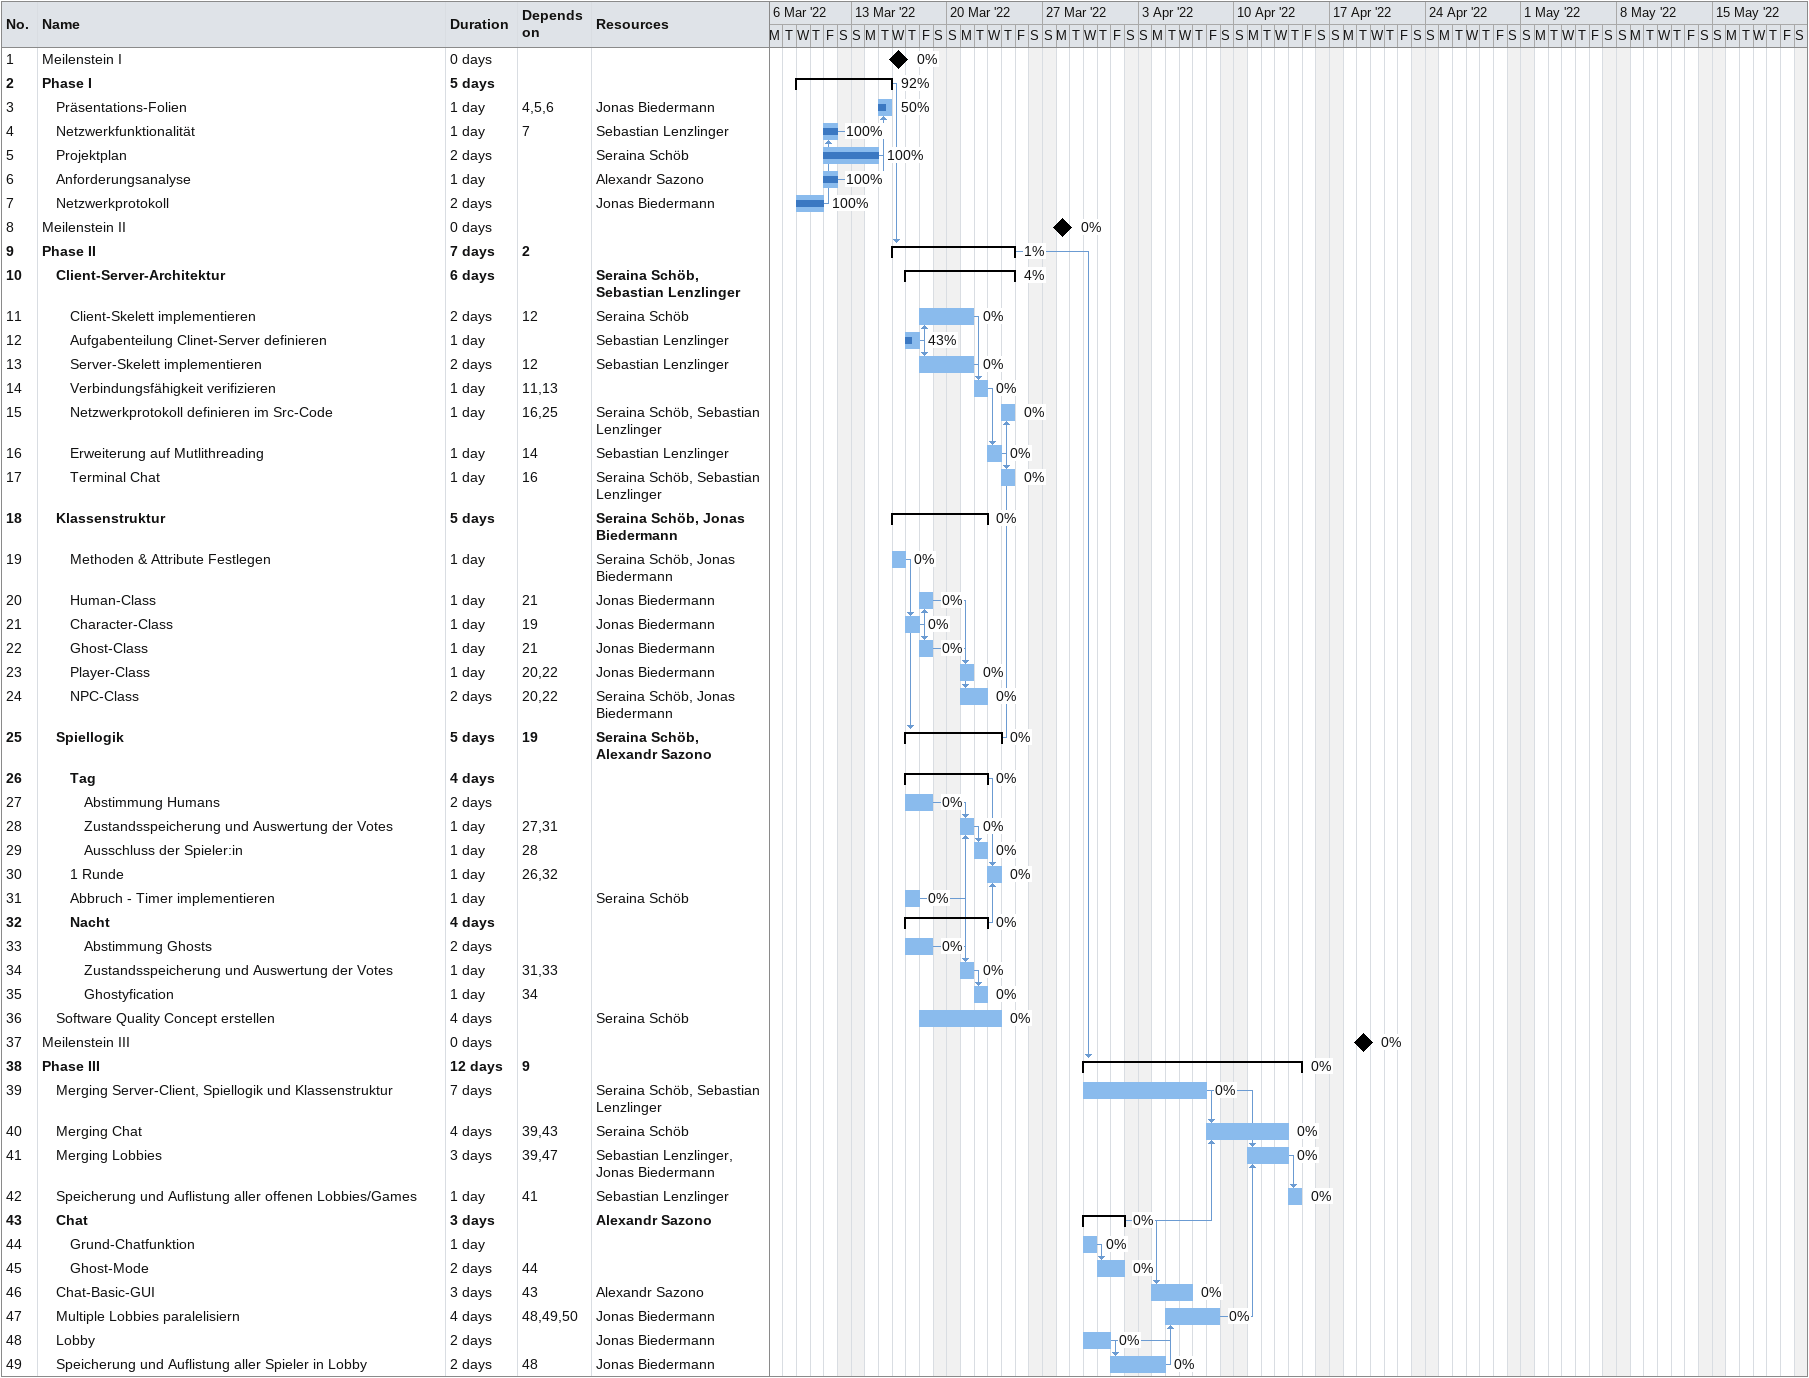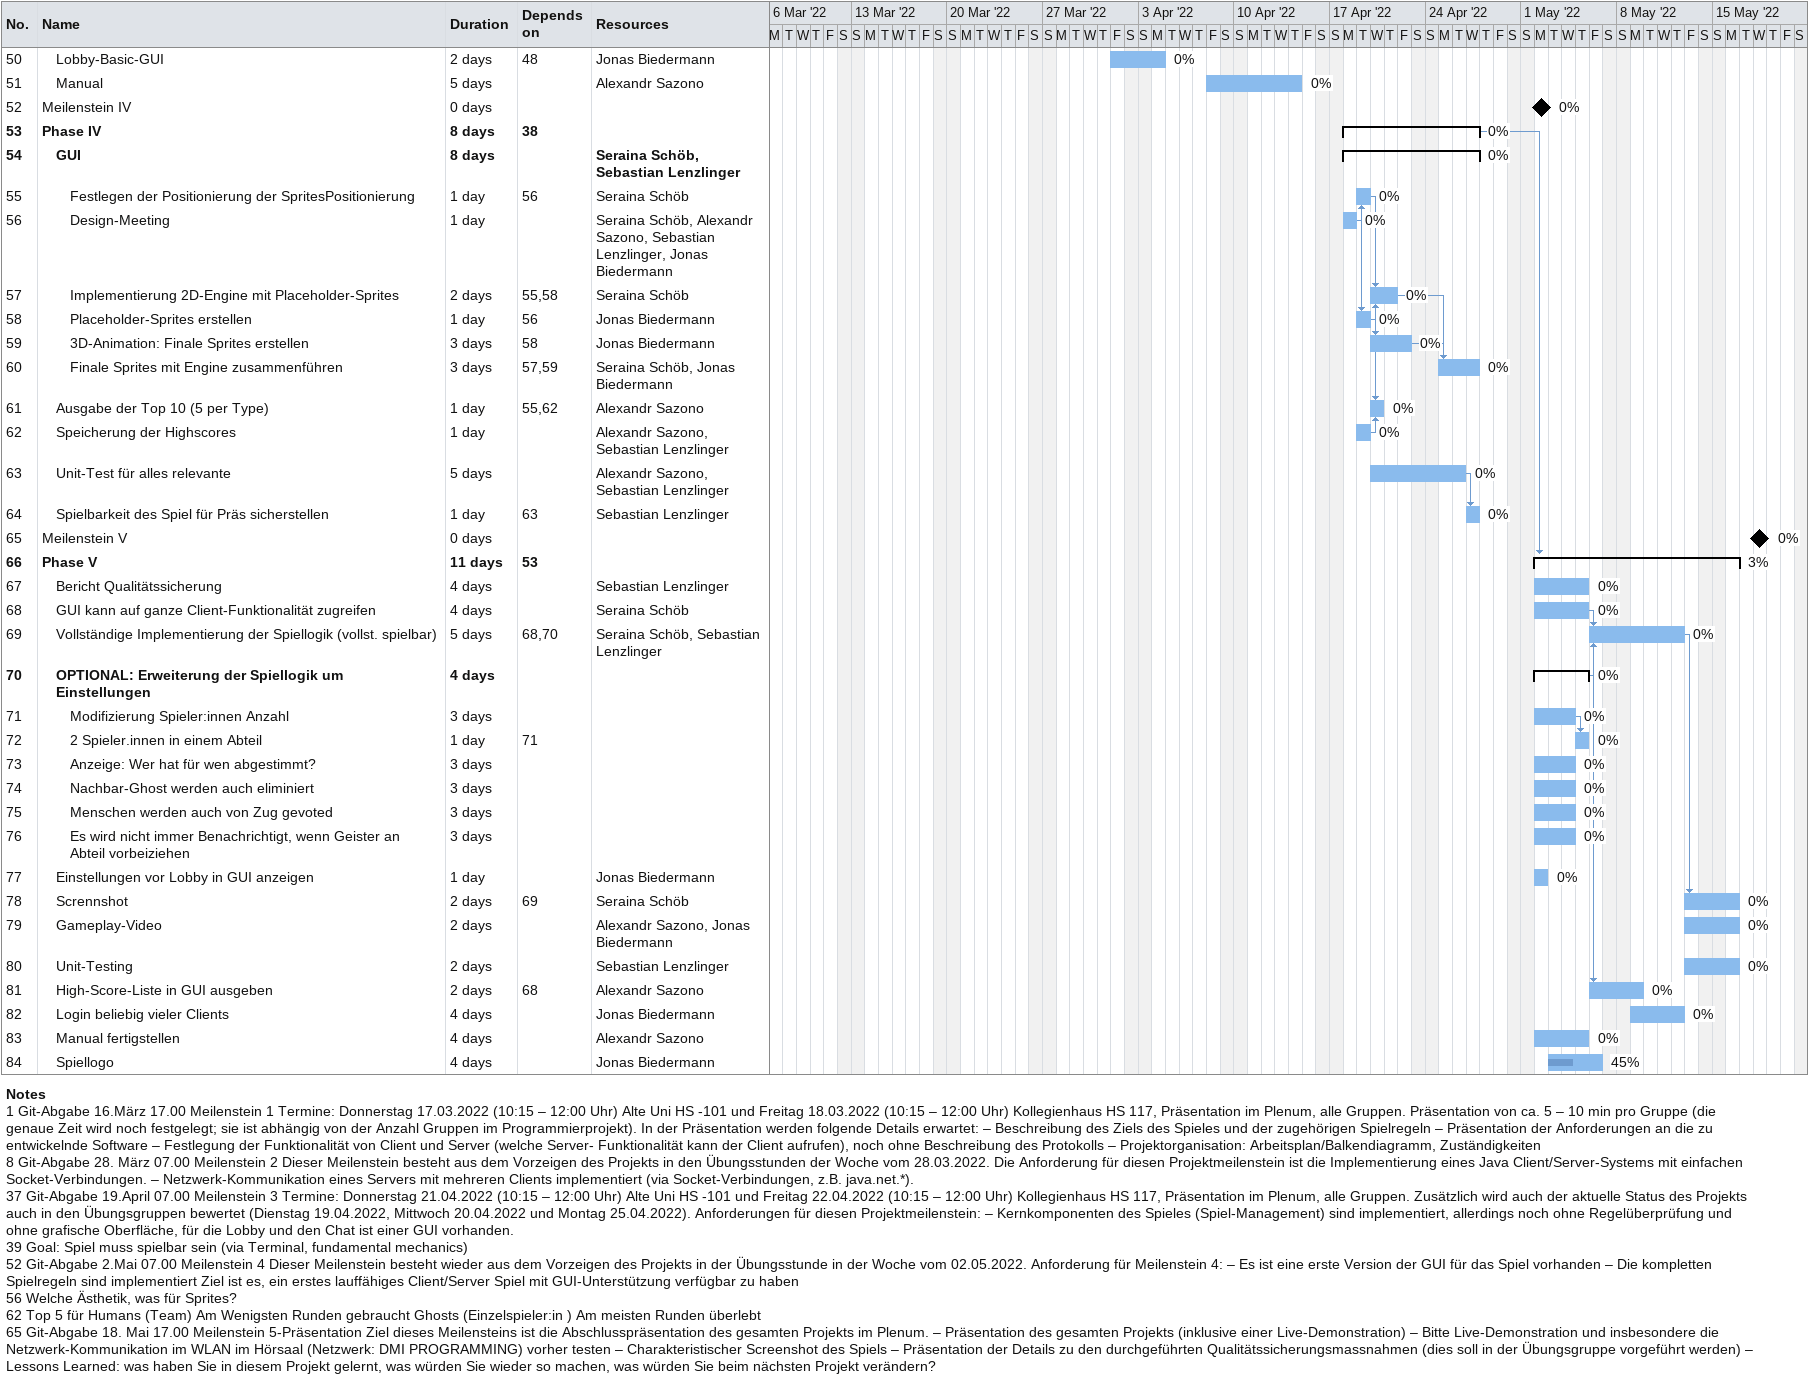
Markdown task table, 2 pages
| ID | Level | Task | Duration | Start | Finish | Predecessors | Resources | % complete |
|---|---|---|---|---|---|---|---|---|
| 1 | 1 | Meilenstein I | 0d | 2022-03-16 | 2022-03-16 |  |  | 0 |
| 2 | 1 | **Phase I** | 5d | 2022-03-09 | 2022-03-15 |  |  | 92 |
| 3 | 2 | Präsentations-Folien | 1d | 2022-03-15 | 2022-03-15 | 4, 5, 6 | Jonas Biedermann | 50 |
| 4 | 2 | Netzwerkfunktionalität | 1d | 2022-03-11 | 2022-03-11 | 7 | Sebastian Lenzlinger | 100 |
| 5 | 2 | Projektplan | 2d | 2022-03-11 | 2022-03-14 |  | Seraina Schöb | 100 |
| 6 | 2 | Anforderungsanalyse | 1d | 2022-03-11 | 2022-03-11 |  | Alexandr Sazono | 100 |
| 7 | 2 | Netzwerkprotokoll | 2d | 2022-03-09 | 2022-03-10 |  | Jonas Biedermann | 100 |
| 8 | 1 | Meilenstein II | 0d | 2022-03-28 | 2022-03-28 |  |  | 0 |
| 9 | 1 | **Phase II** | 7d | 2022-03-16 | 2022-03-24 | 2 |  | 1 |
| 10 | 2 | **Client-Server-Architektur** | 6d | 2022-03-17 | 2022-03-24 |  | Seraina Schöb, Sebastian Lenzlinger | 4 |
| 11 | 3 | Client-Skelett implementieren | 2d | 2022-03-18 | 2022-03-21 | 12 | Seraina Schöb | 0 |
| 12 | 3 | Aufgabenteilung Clinet-Server definieren | 1d | 2022-03-17 | 2022-03-17 |  | Sebastian Lenzlinger | 43 |
| 13 | 3 | Server-Skelett implementieren | 2d | 2022-03-18 | 2022-03-21 | 12 | Sebastian Lenzlinger | 0 |
| 14 | 3 | Verbindungsfähigkeit verifizieren | 1d | 2022-03-22 | 2022-03-22 | 11, 13 |  | 0 |
| 15 | 3 | Netzwerkprotokoll definieren im Src-Code | 1d | 2022-03-24 | 2022-03-24 | 16, 25 | Seraina Schöb, Sebastian Lenzlinger | 0 |
| 16 | 3 | Erweiterung auf Mutlithreading | 1d | 2022-03-23 | 2022-03-23 | 14 | Sebastian Lenzlinger | 0 |
| 17 | 3 | Terminal Chat | 1d | 2022-03-24 | 2022-03-24 | 16 | Seraina Schöb, Sebastian Lenzlinger | 0 |
| 18 | 2 | **Klassenstruktur** | 5d | 2022-03-16 | 2022-03-22 |  | Seraina Schöb, Jonas Biedermann | 0 |
| 19 | 3 | Methoden & Attribute Festlegen | 1d | 2022-03-16 | 2022-03-16 |  | Seraina Schöb, Jonas Biedermann | 0 |
| 20 | 3 | Human-Class | 1d | 2022-03-18 | 2022-03-18 | 21 | Jonas Biedermann | 0 |
| 21 | 3 | Character-Class | 1d | 2022-03-17 | 2022-03-17 | 19 | Jonas Biedermann | 0 |
| 22 | 3 | Ghost-Class | 1d | 2022-03-18 | 2022-03-18 | 21 | Jonas Biedermann | 0 |
| 23 | 3 | Player-Class | 1d | 2022-03-21 | 2022-03-21 | 20, 22 | Jonas Biedermann | 0 |
| 24 | 3 | NPC-Class | 2d | 2022-03-21 | 2022-03-22 | 20, 22 | Seraina Schöb, Jonas Biedermann | 0 |
| 25 | 2 | **Spiellogik** | 5d | 2022-03-17 | 2022-03-23 | 19 | Seraina Schöb, Alexandr Sazono | 0 |
| 26 | 3 | **Tag** | 4d | 2022-03-17 | 2022-03-22 |  |  | 0 |
| 27 | 4 | Abstimmung Humans | 2d | 2022-03-17 | 2022-03-18 |  |  | 0 |
| 28 | 4 | Zustandsspeicherung und Auswertung der Votes | 1d | 2022-03-21 | 2022-03-21 | 27, 31 |  | 0 |
| 29 | 4 | Ausschluss der Spieler:in | 1d | 2022-03-22 | 2022-03-22 | 28 |  | 0 |
| 30 | 3 | 1 Runde | 1d | 2022-03-23 | 2022-03-23 | 26, 32 |  | 0 |
| 31 | 3 | Abbruch - Timer implementieren | 1d | 2022-03-17 | 2022-03-17 |  | Seraina Schöb | 0 |
| 32 | 3 | **Nacht** | 4d | 2022-03-17 | 2022-03-22 |  |  | 0 |
| 33 | 4 | Abstimmung Ghosts | 2d | 2022-03-17 | 2022-03-18 |  |  | 0 |
| 34 | 4 | Zustandsspeicherung und Auswertung der Votes | 1d | 2022-03-21 | 2022-03-21 | 31, 33 |  | 0 |
| 35 | 4 | Ghostyfication | 1d | 2022-03-22 | 2022-03-22 | 34 |  | 0 |
| 36 | 2 | Software Quality Concept erstellen | 4d | 2022-03-18 | 2022-03-23 |  | Seraina Schöb | 0 |
| 37 | 1 | Meilenstein III | 0d | 2022-04-19 | 2022-04-19 |  |  | 0 |
| 38 | 1 | **Phase III** | 12d | 2022-03-30 | 2022-04-14 | 9 |  | 0 |
| 39 | 2 | Merging Server-Client, Spiellogik und Klassenstruktur | 7d | 2022-03-30 | 2022-04-07 |  | Seraina Schöb, Sebastian Lenzlinger | 0 |
| 40 | 2 | Merging Chat | 4d | 2022-04-08 | 2022-04-13 | 39, 43 | Seraina Schöb | 0 |
| 41 | 2 | Merging Lobbies | 3d | 2022-04-11 | 2022-04-13 | 39, 47 | Sebastian Lenzlinger, Jonas Biedermann | 0 |
| 42 | 2 | Speicherung und Auflistung aller offenen Lobbies/Games | 1d | 2022-04-14 | 2022-04-14 | 41 | Sebastian Lenzlinger | 0 |
| 43 | 2 | **Chat** | 3d | 2022-03-30 | 2022-04-01 |  | Alexandr Sazono | 0 |
| 44 | 3 | Grund-Chatfunktion | 1d | 2022-03-30 | 2022-03-30 |  |  | 0 |
| 45 | 3 | Ghost-Mode | 2d | 2022-03-31 | 2022-04-01 | 44 |  | 0 |
| 46 | 2 | Chat-Basic-GUI | 3d | 2022-04-04 | 2022-04-06 | 43 | Alexandr Sazono | 0 |
| 47 | 2 | Multiple Lobbies paralelisiern | 4d | 2022-04-05 | 2022-04-08 | 48, 49, 50 | Jonas Biedermann | 0 |
| 48 | 2 | Lobby | 2d | 2022-03-30 | 2022-03-31 |  | Jonas Biedermann | 0 |
| 49 | 2 | Speicherung und Auflistung aller Spieler in Lobby | 2d | 2022-04-01 | 2022-04-04 | 48 | Jonas Biedermann | 0 |
| 50 | 2 | Lobby-Basic-GUI | 2d | 2022-04-01 | 2022-04-04 | 48 | Jonas Biedermann | 0 |
| 51 | 2 | Manual | 5d | 2022-04-08 | 2022-04-14 |  | Alexandr Sazono | 0 |
| 52 | 1 | Meilenstein IV | 0d | 2022-05-02 | 2022-05-02 |  |  | 0 |
| 53 | 1 | **Phase IV** | 8d | 2022-04-18 | 2022-04-27 | 38 |  | 0 |
| 54 | 2 | **GUI** | 8d | 2022-04-18 | 2022-04-27 |  | Seraina Schöb, Sebastian Lenzlinger | 0 |
| 55 | 3 | Festlegen der Positionierung der SpritesPositionierung | 1d | 2022-04-19 | 2022-04-19 | 56 | Seraina Schöb | 0 |
| 56 | 3 | Design-Meeting | 1d | 2022-04-18 | 2022-04-18 |  | Seraina Schöb, Alexandr Sazono, Sebastian Lenzlinger, Jonas Biedermann | 0 |
| 57 | 3 | Implementierung 2D-Engine mit Placeholder-Sprites | 2d | 2022-04-20 | 2022-04-21 | 55, 58 | Seraina Schöb | 0 |
| 58 | 3 | Placeholder-Sprites erstellen | 1d | 2022-04-19 | 2022-04-19 | 56 | Jonas Biedermann | 0 |
| 59 | 3 | 3D-Animation: Finale Sprites erstellen | 3d | 2022-04-20 | 2022-04-22 | 58 | Jonas Biedermann | 0 |
| 60 | 3 | Finale Sprites mit Engine zusammenführen | 3d | 2022-04-25 | 2022-04-27 | 57, 59 | Seraina Schöb, Jonas Biedermann | 0 |
| 61 | 2 | Ausgabe der Top 10 (5 per Type) | 1d | 2022-04-20 | 2022-04-20 | 55, 62 | Alexandr Sazono | 0 |
| 62 | 2 | Speicherung der Highscores | 1d | 2022-04-19 | 2022-04-19 |  | Alexandr Sazono, Sebastian Lenzlinger | 0 |
| 63 | 2 | Unit-Test für alles relevante | 5d | 2022-04-20 | 2022-04-26 |  | Alexandr Sazono, Sebastian Lenzlinger | 0 |
| 64 | 2 | Spielbarkeit des Spiel für Präs sicherstellen | 1d | 2022-04-27 | 2022-04-27 | 63 | Sebastian Lenzlinger | 0 |
| 65 | 1 | Meilenstein V | 0d | 2022-05-18 | 2022-05-18 |  |  | 0 |
| 66 | 1 | **Phase V** | 11d | 2022-05-02 | 2022-05-16 | 53 |  | 3 |
| 67 | 2 | Bericht Qualitätssicherung | 4d | 2022-05-02 | 2022-05-05 |  | Sebastian Lenzlinger | 0 |
| 68 | 2 | GUI kann auf ganze Client-Funktionalität zugreifen | 4d | 2022-05-02 | 2022-05-05 |  | Seraina Schöb | 0 |
| 69 | 2 | Vollständige Implementierung der Spiellogik (vollst. spielbar) | 5d | 2022-05-06 | 2022-05-12 | 68, 70 | Seraina Schöb, Sebastian Lenzlinger | 0 |
| 70 | 2 | **OPTIONAL: Erweiterung der Spiellogik um Einstellungen** | 4d | 2022-05-02 | 2022-05-05 |  |  | 0 |
| 71 | 3 | Modifizierung Spieler:innen Anzahl | 3d | 2022-05-02 | 2022-05-04 |  |  | 0 |
| 72 | 3 | 2 Spieler.innen in einem Abteil | 1d | 2022-05-05 | 2022-05-05 | 71 |  | 0 |
| 73 | 3 | Anzeige: Wer hat für wen abgestimmt? | 3d | 2022-05-02 | 2022-05-04 |  |  | 0 |
| 74 | 3 | Nachbar-Ghost werden auch eliminiert | 3d | 2022-05-02 | 2022-05-04 |  |  | 0 |
| 75 | 3 | Menschen werden auch von Zug gevoted | 3d | 2022-05-02 | 2022-05-04 |  |  | 0 |
| 76 | 3 | Es wird nicht immer Benachrichtigt, wenn Geister an Abteil vorbeiziehen | 3d | 2022-05-02 | 2022-05-04 |  |  | 0 |
| 77 | 2 | Einstellungen vor Lobby in GUI anzeigen | 1d | 2022-05-02 | 2022-05-02 |  | Jonas Biedermann | 0 |
| 78 | 2 | Scrennshot | 2d | 2022-05-13 | 2022-05-16 | 69 | Seraina Schöb | 0 |
| 79 | 2 | Gameplay-Video | 2d | 2022-05-13 | 2022-05-16 |  | Alexandr Sazono, Jonas Biedermann | 0 |
| 80 | 2 | Unit-Testing | 2d | 2022-05-13 | 2022-05-16 |  | Sebastian Lenzlinger | 0 |
| 81 | 2 | High-Score-Liste in GUI ausgeben | 2d | 2022-05-06 | 2022-05-09 | 68 | Alexandr Sazono | 0 |
| 82 | 2 | Login beliebig vieler Clients | 4d | 2022-05-09 | 2022-05-12 |  | Jonas Biedermann | 0 |
| 83 | 2 | Manual fertigstellen | 4d | 2022-05-02 | 2022-05-05 |  | Alexandr Sazono | 0 |
| 84 | 2 | Spiellogo | 4d | 2022-05-03 | 2022-05-06 |  | Jonas Biedermann | 45 |

Notes
- 1: Git-Abgabe 16.März 17.00 Meilenstein 1 Termine: Donnerstag 17.03.2022 (10:15 – 12:00 Uhr) Alte Uni HS -101 und Freitag 18.03.2022 (10:15 – 12:00 Uhr) Kollegienhaus HS 117, Präsentation im Plenum, alle Gruppen. Präsentation von ca. 5 – 10 min pro Gruppe (die genaue Zeit wird noch festgelegt; sie ist abhängig von der Anzahl Gruppen im Programmierprojekt). In der Präsentation werden folgende Details erwartet: – Beschreibung des Ziels des Spieles und der zugehörigen Spielregeln – Präsentation der Anforderungen an die zu entwickelnde Software – Festlegung der Funktionalität von Client und Server (welche Server- Funktionalität kann der Client aufrufen), noch ohne Beschreibung des Protokolls – Projektorganisation: Arbeitsplan/Balkendiagramm, Zuständigkeiten
- 8: Git-Abgabe 28. März 07.00 Meilenstein 2 Dieser Meilenstein besteht aus dem Vorzeigen des Projekts in den Übungsstunden der Woche vom 28.03.2022. Die Anforderung für diesen Projektmeilenstein ist die Implementierung eines Java Client/Server-Systems mit einfachen Socket-Verbindungen. – Netzwerk-Kommunikation eines Servers mit mehreren Clients implementiert (via Socket-Verbindungen, z.B. java.net.*).
- 37: Git-Abgabe 19.April 07.00 Meilenstein 3 Termine: Donnerstag 21.04.2022 (10:15 – 12:00 Uhr) Alte Uni HS -101 und Freitag 22.04.2022 (10:15 – 12:00 Uhr) Kollegienhaus HS 117, Präsentation im Plenum, alle Gruppen. Zusätzlich wird auch der aktuelle Status des Projekts auch in den Übungsgruppen bewertet (Dienstag 19.04.2022, Mittwoch 20.04.2022 und Montag 25.04.2022). Anforderungen für diesen Projektmeilenstein: – Kernkomponenten des Spieles (Spiel-Management) sind implementiert, allerdings noch ohne Regelüberprüfung und ohne grafische Oberfläche, für die Lobby und den Chat ist einer GUI vorhanden.
- 39: Goal: Spiel muss spielbar sein (via Terminal, fundamental mechanics)
- 52: Git-Abgabe 2.Mai 07.00 Meilenstein 4 Dieser Meilenstein besteht wieder aus dem Vorzeigen des Projekts in der Übungsstunde in der Woche vom 02.05.2022. Anforderung für Meilenstein 4: – Es ist eine erste Version der GUI für das Spiel vorhanden – Die kompletten Spielregeln sind implementiert Ziel ist es, ein erstes lauffähiges Client/Server Spiel mit GUI-Unterstützung verfügbar zu haben
- 56: Welche Ästhetik, was für Sprites?
- 62: Top 5 für Humans (Team) Am Wenigsten Runden gebraucht Ghosts (Einzelspieler:in ) Am meisten Runden überlebt
- 65: Git-Abgabe 18. Mai 17.00 Meilenstein 5-Präsentation Ziel dieses Meilensteins ist die Abschlusspräsentation des gesamten Projekts im Plenum. – Präsentation des gesamten Projekts (inklusive einer Live-Demonstration) – Bitte Live-Demonstration und insbesondere die Netzwerk-Kommunikation im WLAN im Hörsaal (Netzwerk: DMI PROGRAMMING) vorher testen – Charakteristischer Screenshot des Spiels – Präsentation der Details zu den durchgeführten Qualitätssicherungsmassnahmen (dies soll in der Übungsgruppe vorgeführt werden) – Lessons Learned: was haben Sie in diesem Projekt gelernt, was würden Sie wieder so machen, was würden Sie beim nächsten Projekt verändern?
